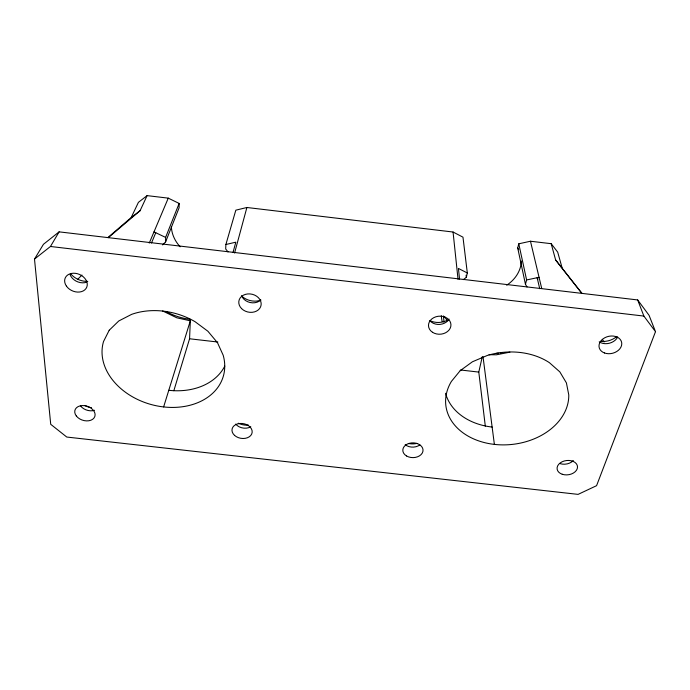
<?xml version="1.0" encoding="UTF-8"?>
<svg xmlns="http://www.w3.org/2000/svg" width="690" height="690" viewBox="0 0 690 690"><rect width="100%" height="100%" fill="white"/><g stroke="black" fill="none" stroke-linecap="round" stroke-linejoin="round"><path stroke-width="1.03" d="M108.028 237.429L131.204 217.523L138.414 202.343L147.099 195.624L168.265 198.142L179.141 203.438L179.107 207.759L165.609 241.888L162.581 244.907M173.837 390.73L189.569 338.773L190.328 320.815L176.838 317.814L162.633 310.957M463.37 279.631L466.345 277.302L467.32 272.973L462.973 237.17L453.063 232.021L246.891 207.492L235.825 210.174L225.88 244.51L225.69 248.961L227.993 251.928M485.311 426.144L478.791 372.091L482.284 356.696M527.013 286.954L525.444 284.263L517.707 247.96L518.777 243.803L530.472 241.233L551.189 243.691L557.701 252.135L562.29 268.531L581.868 293.362M234.574 253.04L246.891 207.492M525.444 284.263L526.608 279.959L518.777 243.803M233.013 252.454L235.825 242.181L225.88 244.51M163.625 406.928L190.328 320.815M655.5 331.666L596.574 485.682L578.091 494.376L66.775 437.046L50.724 424.315L34.5 259.086L43.453 244.286L59.107 231.857L637.672 299.943L649.074 315.33L655.5 331.666L643.874 316.072L637.672 299.943M165.609 241.888L165.609 237.403L179.141 203.438M151.464 243.018L155.776 232.737M149.256 243.096L168.265 198.142M108.304 237.679L140.096 210.7L147.099 195.624M34.5 259.086L50.465 246.485L59.107 231.857M77.461 279.579L81.963 275.06M131.204 217.523L140.096 210.7M526.608 279.959L539.062 277.32M509.884 352.167L496.395 354.798L489.046 354.712M189.569 338.773L217.868 342.033M460.618 369.995L478.791 372.091M50.465 246.485L643.874 316.072M153.991 231.883L165.609 237.403M467.32 272.973L458.419 268.436L459.566 279.114M551.189 243.691L555.623 259.949L582.015 293.466M555.623 259.949L561.686 267.746M602.327 339.359L604.095 342.007M444.524 316.572L447.275 320.764M537.959 279.131L537.148 277.725L539.727 288.713M517.707 247.96L518.699 249.694M530.472 241.233L541.676 288.299M483.026 356.773L494.376 444.386M466.095 275.189L466.345 277.302M453.063 232.021L458.039 279.364M443.506 315.925L443.981 322.066M91.503 407.73A15.301 10.945 17.7 0 1 84.965 405.539M94.487 410.3A10.29 7.323 17.6 0 1 80.635 406.013M87.785 281.365A17.129 13.248 24 0 1 70.561 273.611M248.529 425.126A14.921 11.083 9.8 0 1 238.283 423.212M250.781 426.782A10.04 7.409 9.8 0 1 235.704 424.083M260.76 299.978A11.126 9.065 12.6 0 1 250.09 302.513A11.126 9.065 12.6 0 1 241.569 295.63M224.776 366.114A60.901 46.627 16.1 0 1 168.783 390.298M260.837 300.176A16.526 13.533 12.7 0 1 242.112 296.459M180.159 246.796A36.053 30.188 19.3 0 1 171.379 226.631M86.724 282.167A11.532 8.875 23.8 0 1 70.104 274.689M502.372 352.53A52.466 42.081 -8 0 1 500.336 352.875M498.309 353.159A52.466 42.081 -8 0 1 496.291 353.375M442.186 321.618A52.466 42.081 -8 0 1 441.35 315.744M190.354 319.349A52.932 42.763 17.8 0 1 166.014 311.449M521.338 261.036A35.759 29.748 -9.5 0 1 506.693 285.22M573.312 460.532A10.134 7.15 -7.5 0 1 560.09 463.62M492.134 427.067A60.306 45.807 -6.5 0 1 445.568 393.291M416.907 443.403A14.844 10.988 -0.1 0 1 408.359 443.472M419.839 444.895A9.988 7.348 -0.1 0 1 405.177 444.653M448.008 319.849A16.456 13.386 -3.8 0 1 429.896 320.634M449.061 319.056A11.075 8.97 -3.7 0 1 430.034 320.893M616.731 336.548A16.87 12.877 -14 0 1 600.705 341.343M617.679 336.962A11.359 8.625 -13.8 0 1 599.213 341.826M109.21 330.243L103.543 341.49A62.359 47.11 15.8 0 0 163.504 406.919A62.359 47.11 15.8 0 0 223.18 355.229L217.488 342.714L207.906 331.252L195.063 321.695A62.359 47.11 15.8 0 0 131.643 314.355L118.784 320.962L109.21 330.243M460.195 370.668L451.389 381.432A61.738 46.256 -6.2 0 0 494.247 444.377A61.738 46.256 -6.2 0 0 568.776 394.922L566.412 382.898L559.84 371.884L549.43 362.69A61.738 46.256 -6.2 0 0 487.235 355.488L472.417 361.784L460.195 370.668M241.604 308.628A11.299 9.134 12.4 0 0 260.613 306.809A11.299 9.134 12.4 0 0 247.719 293.94A11.299 9.134 12.4 0 0 241.604 308.628M66.447 286.143A11.713 8.944 23.4 0 0 86.026 288.524A11.713 8.944 23.4 0 0 75.374 273.326A11.713 8.944 23.4 0 0 66.447 286.143M76.331 415.992A10.436 7.357 17.4 0 0 93.969 418.054A10.436 7.357 17.4 0 0 84.447 405.642A10.436 7.357 17.4 0 0 76.331 415.992M234.565 435.39A10.178 7.443 9.7 0 0 251.695 434.036A10.178 7.443 9.7 0 0 239.991 423.47A10.178 7.443 9.7 0 0 234.565 435.39M432.475 332.27A11.247 9.039 -3.5 0 0 450.777 326.551A11.247 9.039 -3.5 0 0 435.899 316.779A11.247 9.039 -3.5 0 0 432.475 332.27M604.5 352.978A11.532 8.694 -13.5 0 0 621.776 343.879A11.532 8.694 -13.5 0 0 604.871 337.712A11.532 8.694 -13.5 0 0 604.5 352.978M406.531 455.961A10.117 7.383 0 0 0 422.91 451.415A10.117 7.383 0 0 0 409.317 443.342A10.117 7.383 0 0 0 406.531 455.961M562.246 474.263A10.272 7.176 -7.3 0 0 577.521 466.94A10.272 7.176 -7.3 0 0 562.109 461.791A10.272 7.176 -7.3 0 0 562.246 474.263"/></g></svg>
